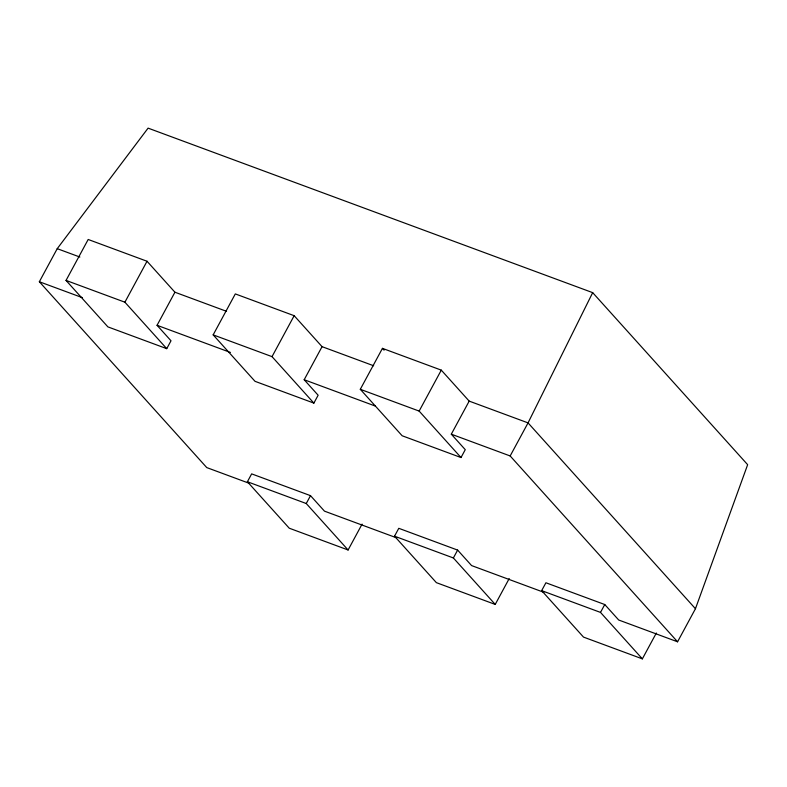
<?xml version="1.0" encoding="UTF-8"?>
<svg xmlns="http://www.w3.org/2000/svg" width="787" height="787" viewBox="0 0 787 787"><rect width="100%" height="100%" fill="white"/><g stroke="black" fill="none" stroke-linecap="round" stroke-linejoin="round"><path stroke-width="1.18" d="M656.338 633.014L642.359 658.867L583.501 637.096L541.653 590.634L545.912 582.764L604.76 604.534L618.71 620.018L677.568 641.798L695.452 608.725L747.65 464.684L592.68 292.646L148.094 128.133L57.235 248.672L39.35 281.746L206.755 467.586L248.633 483.08M592.68 292.646L528.047 422.885L510.163 455.958L677.568 641.798M174.93 292.223L157.056 325.297L171.005 340.781L166.746 348.661L107.898 326.88L66.039 280.418L88.183 239.474L147.031 261.254L174.93 292.223L226.528 311.318M166.746 348.661L124.897 302.198L147.031 261.254M322.06 346.664L304.185 379.737L318.135 395.222L313.875 403.101L255.018 381.321L213.169 334.868L235.313 293.915L294.161 315.695L322.06 346.664L373.658 365.758M313.875 403.101L272.027 356.639L294.161 315.695M362.079 524.122L348.1 549.985L289.252 528.205L247.393 481.752L251.653 473.872L310.511 495.653L324.46 511.137L396.687 537.865M469.19 401.114L451.305 434.178L465.265 449.672L461.005 457.542L402.147 435.762L360.298 389.309L382.443 348.356L441.291 370.136L469.19 401.114L528.047 422.885L695.452 608.725M348.1 549.985L306.251 503.523L310.511 495.653M461.005 457.542L419.146 411.08L441.291 370.136M509.209 578.563L495.23 604.426L436.382 582.655L394.523 536.193L398.783 528.313L457.631 550.093L471.59 565.578L543.817 592.306M495.23 604.426L453.381 557.963L457.631 550.093M642.359 658.867L600.511 612.414L604.76 604.534M57.235 248.672L79.871 257.044M66.039 280.418L124.897 302.198M213.169 334.868L272.027 356.639M360.298 389.309L419.146 411.08M39.35 281.746L82.36 297.653M157.056 325.297L230.424 352.448M304.185 379.737L375.261 406.043M451.305 434.178L510.163 455.958M247.393 481.752L306.251 503.523M394.523 536.193L453.381 557.963M541.653 590.634L600.511 612.414M382.443 348.356L384.086 350.185"/></g></svg>
